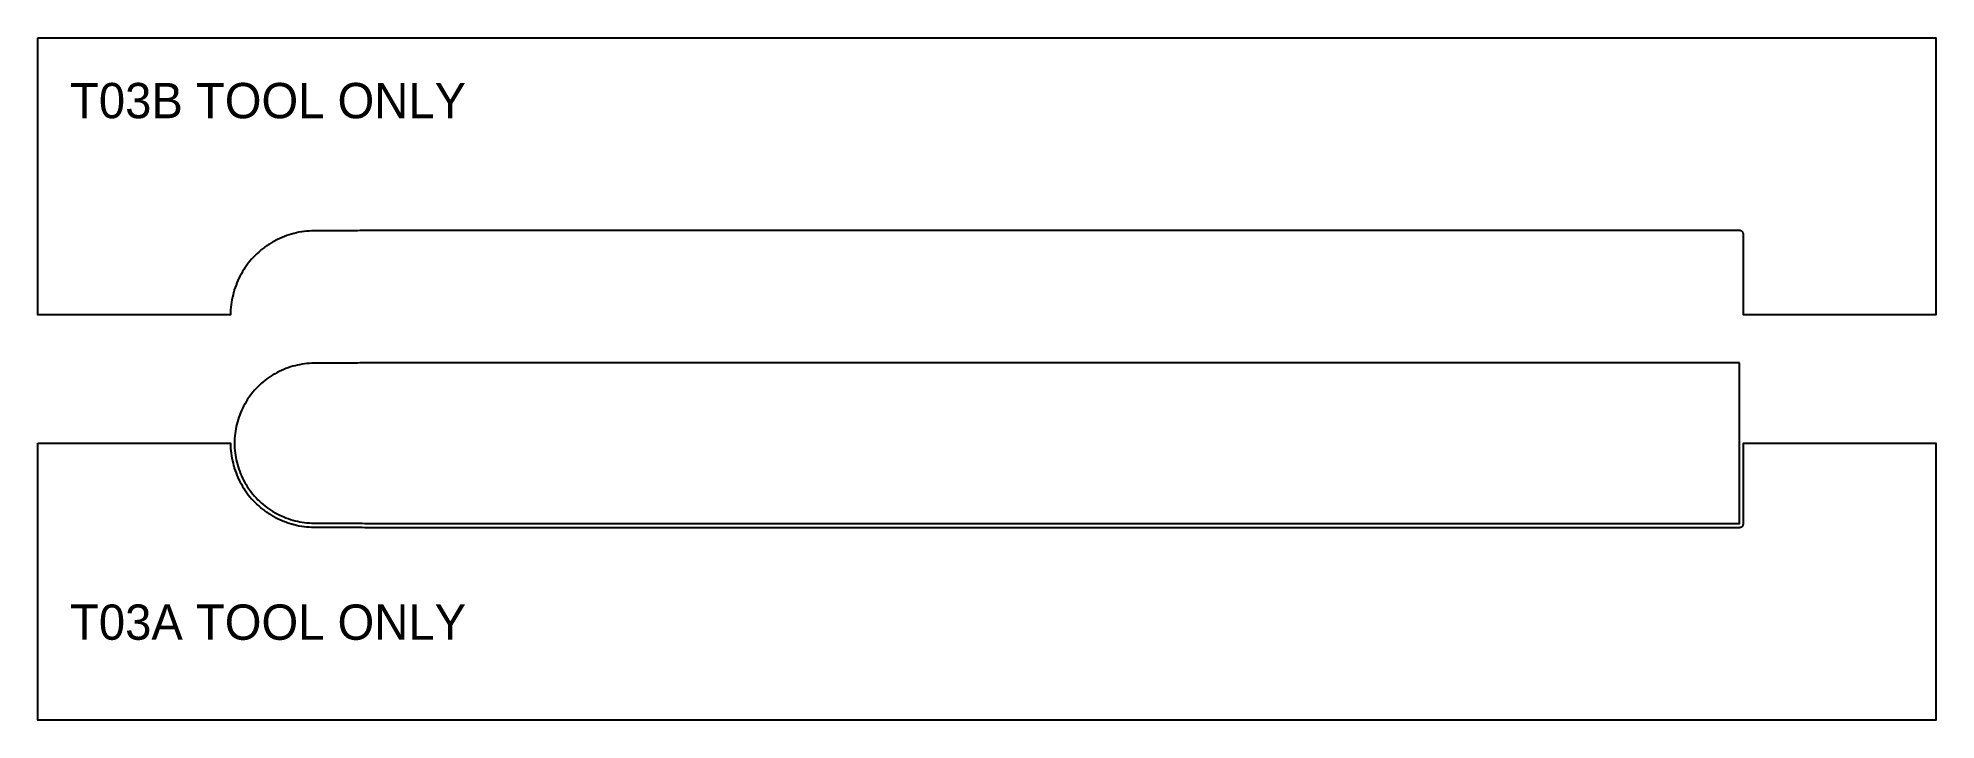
# Model space of a CAD drawing. Header units: millimetres. Extents: x 0 to 118, y 0 to 43.
import ezdxf

# ---------------------------------------------------------------- set-up
doc = ezdxf.new("R2010")
doc.units = ezdxf.units.MM
for name, color, linetype in [('CAD_OUTER', 5, 'Continuous'), ('CUT_TOOL', 7, 'Continuous'), ('LABEL', 2, 'Continuous')]:
    doc.layers.add(name, color=color, linetype=linetype)

msp = doc.modelspace()

# ---------------------------------------------------------------- linework, layer by layer
at = {"layer": 'CAD_OUTER'}
msp.add_lwpolyline([(106.07, 22.25), (105.92, 22.25), (105.77, 22.25), (105.62, 22.25), (105.47, 22.25), (105.32, 22.25), (105.17, 22.25), (105.02, 22.25), (104.87, 22.25), (104.72, 22.25), (104.57, 22.25), (104.42, 22.25), (104.27, 22.25), (104.12, 22.25), (103.97, 22.25), (103.82, 22.25), (103.67, 22.25), (103.52, 22.25), (103.37, 22.25), (103.22, 22.25), (103.07, 22.25), (102.92, 22.25), (102.77, 22.25), (102.62, 22.25), (102.47, 22.25), (102.32, 22.25), (102.17, 22.25), (102.02, 22.25), (101.87, 22.25), (101.72, 22.25), (101.57, 22.25), (101.42, 22.25), (101.27, 22.25), (101.12, 22.25), (100.97, 22.25), (100.82, 22.25), (100.67, 22.25), (100.52, 22.25), (100.37, 22.25), (100.22, 22.25), (100.07, 22.25), (99.92, 22.25), (99.77, 22.25), (99.62, 22.25), (99.47, 22.25), (99.32, 22.25), (99.17, 22.25), (99.02, 22.25), (98.87, 22.25), (98.72, 22.25), (98.57, 22.25), (98.42, 22.25), (98.27, 22.25), (98.12, 22.25), (97.97, 22.25), (97.82, 22.25), (97.67, 22.25), (97.52, 22.25), (97.37, 22.25), (97.22, 22.25), (97.07, 22.25), (96.92, 22.25), (96.77, 22.25), (96.62, 22.25), (96.47, 22.25), (96.32, 22.25), (96.17, 22.25), (96.02, 22.25), (95.87, 22.25), (95.72, 22.25), (95.57, 22.25), (95.42, 22.25), (95.27, 22.25), (95.12, 22.25), (94.97, 22.25), (94.82, 22.25), (94.67, 22.25), (94.52, 22.25), (94.37, 22.25), (94.22, 22.25), (94.07, 22.25), (93.92, 22.25), (93.77, 22.25), (93.62, 22.25), (93.47, 22.25), (93.31, 22.25), (93.16, 22.25), (93.01, 22.25), (92.86, 22.25), (92.71, 22.25), (92.56, 22.25), (92.41, 22.25), (92.26, 22.25), (92.11, 22.25), (91.96, 22.25), (91.81, 22.25), (91.66, 22.25), (91.51, 22.25), (91.36, 22.25), (91.21, 22.25), (91.06, 22.25), (90.91, 22.25), (90.76, 22.25), (90.61, 22.25), (90.46, 22.25), (90.31, 22.25), (90.16, 22.25), (90.01, 22.25), (89.86, 22.25), (89.71, 22.25), (89.56, 22.25), (89.41, 22.25), (89.26, 22.25), (89.11, 22.25), (88.96, 22.25), (88.81, 22.25), (88.66, 22.25), (88.51, 22.25), (88.36, 22.25), (88.21, 22.25), (88.06, 22.25), (87.91, 22.25), (87.76, 22.25), (87.61, 22.25), (87.46, 22.25), (87.31, 22.25), (87.16, 22.25), (87.01, 22.25), (86.86, 22.25), (86.71, 22.25), (86.56, 22.25), (86.41, 22.25), (86.26, 22.25), (86.11, 22.25), (85.96, 22.25), (85.81, 22.25), (85.66, 22.25), (85.51, 22.25), (85.36, 22.25), (85.21, 22.25), (85.06, 22.25), (84.91, 22.25), (84.76, 22.25), (84.61, 22.25), (84.46, 22.25), (84.31, 22.25), (84.16, 22.25), (84.01, 22.25), (83.86, 22.25), (83.71, 22.25), (83.56, 22.25), (83.41, 22.25), (83.26, 22.25), (83.11, 22.25), (82.96, 22.25), (82.81, 22.25), (82.66, 22.25), (82.51, 22.25), (82.36, 22.25), (82.21, 22.25), (82.06, 22.25), (81.91, 22.25), (81.76, 22.25), (81.61, 22.25), (81.46, 22.25), (81.31, 22.25), (81.16, 22.25), (81.01, 22.25), (80.86, 22.25), (80.71, 22.25), (80.56, 22.25), (80.41, 22.25), (80.26, 22.25), (80.11, 22.25), (79.96, 22.25), (79.81, 22.25), (79.66, 22.25), (79.51, 22.25), (79.36, 22.25), (79.21, 22.25), (79.06, 22.25), (78.91, 22.25), (78.76, 22.25), (78.61, 22.25), (78.46, 22.25), (78.31, 22.25), (78.16, 22.25), (78.01, 22.25), (77.86, 22.25), (77.71, 22.25), (77.55, 22.25), (77.4, 22.25), (77.25, 22.25), (77.1, 22.25), (76.95, 22.25), (76.8, 22.25), (76.65, 22.25), (76.5, 22.25), (76.35, 22.25), (76.2, 22.25), (76.05, 22.25), (75.9, 22.25), (75.75, 22.25), (75.6, 22.25), (75.45, 22.25), (75.3, 22.25), (75.15, 22.25), (75, 22.25), (74.85, 22.25), (74.7, 22.25), (74.55, 22.25), (74.4, 22.25), (74.25, 22.25), (74.1, 22.25), (73.95, 22.25), (73.8, 22.25), (73.65, 22.25), (73.5, 22.25), (73.35, 22.25), (73.2, 22.25), (73.05, 22.25), (72.9, 22.25), (72.75, 22.25), (72.6, 22.25), (72.45, 22.25), (72.3, 22.25), (72.15, 22.25), (72, 22.25), (71.85, 22.25), (71.7, 22.25), (71.55, 22.25), (71.4, 22.25), (71.25, 22.25), (71.1, 22.25), (70.95, 22.25), (70.8, 22.25), (70.65, 22.25), (70.5, 22.25), (70.35, 22.25), (70.2, 22.25), (70.05, 22.25), (69.9, 22.25), (69.75, 22.25), (69.6, 22.25), (69.45, 22.25), (69.3, 22.25), (69.15, 22.25), (69, 22.25), (68.85, 22.25), (68.7, 22.25), (68.55, 22.25), (68.4, 22.25), (68.25, 22.25), (68.1, 22.25), (67.95, 22.25), (67.8, 22.25), (67.65, 22.25), (67.5, 22.25), (67.35, 22.25), (67.2, 22.25), (67.05, 22.25), (66.9, 22.25), (66.75, 22.25), (66.6, 22.25), (66.45, 22.25), (66.3, 22.25), (66.15, 22.25), (66, 22.25), (65.85, 22.25), (65.7, 22.25), (65.55, 22.25), (65.4, 22.25), (65.25, 22.25), (65.1, 22.25), (64.95, 22.25), (64.8, 22.25), (64.65, 22.25), (64.5, 22.25), (64.35, 22.25), (64.2, 22.25), (64.05, 22.25), (63.9, 22.25), (63.75, 22.25), (63.6, 22.25), (63.45, 22.25), (63.3, 22.25), (63.15, 22.25), (63, 22.25), (62.85, 22.25), (62.7, 22.25), (62.55, 22.25), (62.4, 22.25), (62.25, 22.25), (62.1, 22.25), (61.95, 22.25), (61.79, 22.25), (61.64, 22.25), (61.49, 22.25), (61.34, 22.25), (61.19, 22.25), (61.04, 22.25), (60.89, 22.25), (60.74, 22.25), (60.59, 22.25), (60.44, 22.25), (60.29, 22.25), (60.14, 22.25), (59.99, 22.25), (59.84, 22.25), (59.69, 22.25), (59.54, 22.25), (59.39, 22.25), (59.24, 22.25), (59.09, 22.25), (58.94, 22.25), (58.79, 22.25), (58.64, 22.25), (58.49, 22.25), (58.34, 22.25), (58.19, 22.25), (58.04, 22.25), (57.89, 22.25), (57.74, 22.25), (57.59, 22.25), (57.44, 22.25), (57.29, 22.25), (57.14, 22.25), (56.99, 22.25), (56.84, 22.25), (56.69, 22.25), (56.54, 22.25), (56.39, 22.25), (56.24, 22.25), (56.09, 22.25), (55.94, 22.25), (55.79, 22.25), (55.64, 22.25), (55.49, 22.25), (55.34, 22.25), (55.19, 22.25), (55.04, 22.25), (54.89, 22.25), (54.74, 22.25), (54.59, 22.25), (54.44, 22.25), (54.29, 22.25), (54.14, 22.25), (53.99, 22.25), (53.84, 22.25), (53.69, 22.25), (53.54, 22.25), (53.39, 22.25), (53.24, 22.25), (53.09, 22.25), (52.94, 22.25), (52.79, 22.25), (52.64, 22.25), (52.49, 22.25), (52.34, 22.25), (52.19, 22.25), (52.04, 22.25), (51.89, 22.25), (51.74, 22.25), (51.59, 22.25), (51.44, 22.25), (51.29, 22.25), (51.14, 22.25), (50.99, 22.25), (50.84, 22.25), (50.69, 22.25), (50.54, 22.25), (50.39, 22.25), (50.24, 22.25), (50.09, 22.25), (49.94, 22.25), (49.79, 22.25), (49.64, 22.25), (49.49, 22.25), (49.34, 22.25), (49.19, 22.25), (49.04, 22.25), (48.89, 22.25), (48.74, 22.25), (48.59, 22.25), (48.44, 22.25), (48.29, 22.25), (48.14, 22.25), (47.99, 22.25), (47.84, 22.25), (47.69, 22.25), (47.54, 22.25), (47.39, 22.25), (47.24, 22.25), (47.09, 22.25), (46.94, 22.25), (46.79, 22.25), (46.64, 22.25), (46.49, 22.25), (46.34, 22.25), (46.19, 22.25), (46.03, 22.25), (45.88, 22.25), (45.73, 22.25), (45.58, 22.25), (45.43, 22.25), (45.28, 22.25), (45.13, 22.25), (44.98, 22.25), (44.83, 22.25), (44.68, 22.25), (44.53, 22.25), (44.38, 22.25), (44.23, 22.25), (44.08, 22.25), (43.93, 22.25), (43.78, 22.25), (43.63, 22.25), (43.48, 22.25), (43.33, 22.25), (43.18, 22.25), (43.03, 22.25), (42.88, 22.25), (42.73, 22.25), (42.58, 22.25), (42.43, 22.25), (42.28, 22.25), (42.13, 22.25), (41.98, 22.25), (41.83, 22.25), (41.68, 22.25), (41.53, 22.25), (41.38, 22.25), (41.23, 22.25), (41.08, 22.25), (40.93, 22.25), (40.78, 22.25), (40.63, 22.25), (40.48, 22.25), (40.33, 22.25), (40.18, 22.25), (40.03, 22.25), (39.88, 22.25), (39.73, 22.25), (39.58, 22.25), (39.43, 22.25), (39.28, 22.25), (39.13, 22.25), (38.98, 22.25), (38.83, 22.25), (38.68, 22.25), (38.53, 22.25), (38.38, 22.25), (38.23, 22.25), (38.08, 22.25), (37.93, 22.25), (37.78, 22.25), (37.63, 22.25), (37.48, 22.25), (37.33, 22.25), (37.18, 22.25), (37.03, 22.25), (36.88, 22.25), (36.73, 22.25), (36.58, 22.25), (36.43, 22.25), (36.28, 22.25), (36.13, 22.25), (35.98, 22.25), (35.83, 22.25), (35.68, 22.25), (35.53, 22.25), (35.38, 22.25), (35.23, 22.25), (35.08, 22.25), (34.93, 22.25), (34.78, 22.25), (34.63, 22.25), (34.48, 22.25), (34.33, 22.25), (34.18, 22.25), (34.03, 22.25), (33.88, 22.25), (33.73, 22.25), (33.58, 22.25), (33.43, 22.25), (33.28, 22.25), (33.13, 22.25), (32.98, 22.25), (32.83, 22.25), (32.68, 22.25), (32.53, 22.25), (32.38, 22.25), (32.23, 22.25), (32.08, 22.25), (31.93, 22.25), (31.78, 22.25), (31.63, 22.25), (31.48, 22.25), (31.33, 22.25), (31.18, 22.25), (31.03, 22.25), (30.88, 22.25), (30.73, 22.25), (30.58, 22.25), (30.42, 22.25), (30.27, 22.25), (30.12, 22.25), (29.97, 22.25), (29.82, 22.25), (29.67, 22.25), (29.52, 22.25), (29.37, 22.25), (29.22, 22.25), (29.07, 22.25), (28.92, 22.25), (28.77, 22.25), (28.62, 22.25), (28.47, 22.25), (28.32, 22.25), (28.17, 22.25), (28.02, 22.25), (27.87, 22.25), (27.72, 22.25), (27.57, 22.25), (27.42, 22.25), (27.27, 22.25), (27.12, 22.25), (26.97, 22.25), (26.82, 22.25), (26.67, 22.25), (26.52, 22.25), (26.37, 22.25), (26.22, 22.25), (26.07, 22.25), (25.92, 22.25), (25.77, 22.25), (25.62, 22.25), (25.47, 22.25), (25.32, 22.25), (25.17, 22.25), (25.02, 22.25), (24.87, 22.25), (24.72, 22.25), (24.57, 22.25), (24.42, 22.25), (24.27, 22.25), (24.12, 22.25), (23.97, 22.25), (23.82, 22.25), (23.67, 22.25), (23.52, 22.25), (23.37, 22.25), (23.22, 22.25), (23.07, 22.25), (22.92, 22.25), (22.77, 22.25), (22.62, 22.25), (22.47, 22.25), (22.32, 22.25), (22.17, 22.25), (22.02, 22.25), (21.87, 22.25), (21.72, 22.25), (21.57, 22.25), (21.42, 22.25), (21.27, 22.25), (21.12, 22.25), (20.97, 22.25), (20.82, 22.25), (20.67, 22.25), (20.52, 22.25), (20.37, 22.25), (20.22, 22.25), (20.07, 22.25), (19.92, 22.24), (19.77, 22.24), (19.62, 22.24), (19.47, 22.24), (19.32, 22.24), (19.17, 22.24), (19.02, 22.24), (18.87, 22.24), (18.72, 22.24), (18.57, 22.24), (18.42, 22.24), (18.27, 22.24), (18.12, 22.24), (17.97, 22.23), (17.82, 22.23), (17.67, 22.23), (17.52, 22.23), (17.37, 22.23), (17.22, 22.23), (17.07, 22.23), (16.92, 22.22), (16.77, 22.21), (16.62, 22.19), (16.47, 22.17), (16.32, 22.14), (16.17, 22.11), (16.03, 22.08), (15.88, 22.04), (15.74, 22), (15.6, 21.95), (15.46, 21.9), (15.32, 21.84), (15.18, 21.78), (15.04, 21.72), (14.91, 21.65), (14.78, 21.58), (14.65, 21.5), (14.52, 21.43), (14.4, 21.34), (14.27, 21.26), (14.15, 21.16), (14.04, 21.07), (13.92, 20.97), (13.81, 20.87), (13.7, 20.77), (13.6, 20.66), (13.5, 20.55), (13.4, 20.43), (13.31, 20.32), (13.22, 20.2), (13.13, 20.07), (13.05, 19.95), (12.97, 19.82), (12.9, 19.69), (12.82, 19.56), (12.76, 19.42), (12.69, 19.29), (12.63, 19.15), (12.58, 19.01), (12.53, 18.87), (12.48, 18.73), (12.44, 18.58), (12.4, 18.44), (12.36, 18.29), (12.34, 18.15), (12.31, 18), (12.29, 17.85), (12.27, 17.7), (12.26, 17.55), (12.25, 17.4), (12.25, 17.25), (12.25, 17.1), (12.26, 16.95), (12.27, 16.8), (12.29, 16.65), (12.31, 16.5), (12.34, 16.36), (12.36, 16.21), (12.4, 16.06), (12.44, 15.92), (12.48, 15.77), (12.53, 15.63), (12.58, 15.49), (12.63, 15.35), (12.69, 15.21), (12.76, 15.08), (12.82, 14.94), (12.9, 14.81), (12.97, 14.68), (13.05, 14.55), (13.13, 14.43), (13.22, 14.31), (13.31, 14.18), (13.4, 14.07), (13.5, 13.95), (13.6, 13.84), (13.7, 13.73), (13.81, 13.63), (13.92, 13.53), (14.04, 13.43), (14.15, 13.34), (14.27, 13.24), (14.4, 13.16), (14.52, 13.08), (14.65, 13), (14.78, 12.92), (14.91, 12.85), (15.04, 12.78), (15.18, 12.72), (15.32, 12.66), (15.46, 12.6), (15.6, 12.55), (15.74, 12.5), (15.88, 12.46), (16.03, 12.42), (16.17, 12.39), (16.32, 12.36), (16.47, 12.33), (16.62, 12.31), (16.77, 12.29), (16.92, 12.28), (17.07, 12.27), (17.22, 12.27), (17.37, 12.27), (17.52, 12.27), (17.67, 12.27), (17.82, 12.27), (17.97, 12.27), (18.12, 12.27), (18.27, 12.26), (18.42, 12.26), (18.57, 12.26), (18.72, 12.26), (18.87, 12.26), (19.02, 12.26), (19.17, 12.26), (19.32, 12.26), (19.47, 12.26), (19.62, 12.26), (19.77, 12.26), (19.92, 12.26), (20.07, 12.26), (20.22, 12.26), (20.37, 12.25), (20.52, 12.25), (20.67, 12.25), (20.82, 12.25), (20.97, 12.25), (21.12, 12.25), (21.27, 12.25), (21.42, 12.25), (21.57, 12.25), (21.72, 12.25), (21.87, 12.25), (22.02, 12.25), (22.17, 12.25), (22.32, 12.25), (22.47, 12.25), (22.62, 12.25), (22.77, 12.25), (22.92, 12.25), (23.07, 12.25), (23.22, 12.25), (23.37, 12.25), (23.52, 12.25), (23.67, 12.25), (23.82, 12.25), (23.97, 12.25), (24.12, 12.25), (24.27, 12.25), (24.42, 12.25), (24.57, 12.25), (24.72, 12.25), (24.87, 12.25), (25.02, 12.25), (25.17, 12.25), (25.32, 12.25), (25.47, 12.25), (25.62, 12.25), (25.77, 12.25), (25.92, 12.25), (26.07, 12.25), (26.22, 12.25), (26.37, 12.25), (26.52, 12.25), (26.67, 12.25), (26.82, 12.25), (26.97, 12.25), (27.12, 12.25), (27.27, 12.25), (27.42, 12.25), (27.57, 12.25), (27.72, 12.25), (27.87, 12.25), (28.02, 12.25), (28.17, 12.25), (28.32, 12.25), (28.47, 12.25), (28.62, 12.25), (28.77, 12.25), (28.92, 12.25), (29.07, 12.25), (29.22, 12.25), (29.37, 12.25), (29.52, 12.25), (29.67, 12.25), (29.82, 12.25), (29.97, 12.25), (30.12, 12.25), (30.27, 12.25), (30.42, 12.25), (30.58, 12.25), (30.73, 12.25), (30.88, 12.25), (31.03, 12.25), (31.18, 12.25), (31.33, 12.25), (31.48, 12.25), (31.63, 12.25), (31.78, 12.25), (31.93, 12.25), (32.08, 12.25), (32.23, 12.25), (32.38, 12.25), (32.53, 12.25), (32.68, 12.25), (32.83, 12.25), (32.98, 12.25), (33.13, 12.25), (33.28, 12.25), (33.43, 12.25), (33.58, 12.25), (33.73, 12.25), (33.88, 12.25), (34.03, 12.25), (34.18, 12.25), (34.33, 12.25), (34.48, 12.25), (34.63, 12.25), (34.78, 12.25), (34.93, 12.25), (35.08, 12.25), (35.23, 12.25), (35.38, 12.25), (35.53, 12.25), (35.68, 12.25), (35.83, 12.25), (35.98, 12.25), (36.13, 12.25), (36.28, 12.25), (36.43, 12.25), (36.58, 12.25), (36.73, 12.25), (36.88, 12.25), (37.03, 12.25), (37.18, 12.25), (37.33, 12.25), (37.48, 12.25), (37.63, 12.25), (37.78, 12.25), (37.93, 12.25), (38.08, 12.25), (38.23, 12.25), (38.38, 12.25), (38.53, 12.25), (38.68, 12.25), (38.83, 12.25), (38.98, 12.25), (39.13, 12.25), (39.28, 12.25), (39.43, 12.25), (39.58, 12.25), (39.73, 12.25), (39.88, 12.25), (40.03, 12.25), (40.18, 12.25), (40.33, 12.25), (40.48, 12.25), (40.63, 12.25), (40.78, 12.25), (40.93, 12.25), (41.08, 12.25), (41.23, 12.25), (41.38, 12.25), (41.53, 12.25), (41.68, 12.25), (41.83, 12.25), (41.98, 12.25), (42.13, 12.25), (42.28, 12.25), (42.43, 12.25), (42.58, 12.25), (42.73, 12.25), (42.88, 12.25), (43.03, 12.25), (43.18, 12.25), (43.33, 12.25), (43.48, 12.25), (43.63, 12.25), (43.78, 12.25), (43.93, 12.25), (44.08, 12.25), (44.23, 12.25), (44.38, 12.25), (44.53, 12.25), (44.68, 12.25), (44.83, 12.25), (44.98, 12.25), (45.13, 12.25), (45.28, 12.25), (45.43, 12.25), (45.58, 12.25), (45.73, 12.25), (45.88, 12.25), (46.03, 12.25), (46.19, 12.25), (46.34, 12.25), (46.49, 12.25), (46.64, 12.25), (46.79, 12.25), (46.94, 12.25), (47.09, 12.25), (47.24, 12.25), (47.39, 12.25), (47.54, 12.25), (47.69, 12.25), (47.84, 12.25), (47.99, 12.25), (48.14, 12.25), (48.29, 12.25), (48.44, 12.25), (48.59, 12.25), (48.74, 12.25), (48.89, 12.25), (49.04, 12.25), (49.19, 12.25), (49.34, 12.25), (49.49, 12.25), (49.64, 12.25), (49.79, 12.25), (49.94, 12.25), (50.09, 12.25), (50.24, 12.25), (50.39, 12.25), (50.54, 12.25), (50.69, 12.25), (50.84, 12.25), (50.99, 12.25), (51.14, 12.25), (51.29, 12.25), (51.44, 12.25), (51.59, 12.25), (51.74, 12.25), (51.89, 12.25), (52.04, 12.25), (52.19, 12.25), (52.34, 12.25), (52.49, 12.25), (52.64, 12.25), (52.79, 12.25), (52.94, 12.25), (53.09, 12.25), (53.24, 12.25), (53.39, 12.25), (53.54, 12.25), (53.69, 12.25), (53.84, 12.25), (53.99, 12.25), (54.14, 12.25), (54.29, 12.25), (54.44, 12.25), (54.59, 12.25), (54.74, 12.25), (54.89, 12.25), (55.04, 12.25), (55.19, 12.25), (55.34, 12.25), (55.49, 12.25), (55.64, 12.25), (55.79, 12.25), (55.94, 12.25), (56.09, 12.25), (56.24, 12.25), (56.39, 12.25), (56.54, 12.25), (56.69, 12.25), (56.84, 12.25), (56.99, 12.25), (57.14, 12.25), (57.29, 12.25), (57.44, 12.25), (57.59, 12.25), (57.74, 12.25), (57.89, 12.25), (58.04, 12.25), (58.19, 12.25), (58.34, 12.25), (58.49, 12.25), (58.64, 12.25), (58.79, 12.25), (58.94, 12.25), (59.09, 12.25), (59.24, 12.25), (59.39, 12.25), (59.54, 12.25), (59.69, 12.25), (59.84, 12.25), (59.99, 12.25), (60.14, 12.25), (60.29, 12.25), (60.44, 12.25), (60.59, 12.25), (60.74, 12.25), (60.89, 12.25), (61.04, 12.25), (61.19, 12.25), (61.34, 12.25), (61.49, 12.25), (61.64, 12.25), (61.79, 12.25), (61.95, 12.25), (62.1, 12.25), (62.25, 12.25), (62.4, 12.25), (62.55, 12.25), (62.7, 12.25), (62.85, 12.25), (63, 12.25), (63.15, 12.25), (63.3, 12.25), (63.45, 12.25), (63.6, 12.25), (63.75, 12.25), (63.9, 12.25), (64.05, 12.25), (64.2, 12.25), (64.35, 12.25), (64.5, 12.25), (64.65, 12.25), (64.8, 12.25), (64.95, 12.25), (65.1, 12.25), (65.25, 12.25), (65.4, 12.25), (65.55, 12.25), (65.7, 12.25), (65.85, 12.25), (66, 12.25), (66.15, 12.25), (66.3, 12.25), (66.45, 12.25), (66.6, 12.25), (66.75, 12.25), (66.9, 12.25), (67.05, 12.25), (67.2, 12.25), (67.35, 12.25), (67.5, 12.25), (67.65, 12.25), (67.8, 12.25), (67.95, 12.25), (68.1, 12.25), (68.25, 12.25), (68.4, 12.25), (68.55, 12.25), (68.7, 12.25), (68.85, 12.25), (69, 12.25), (69.15, 12.25), (69.3, 12.25), (69.45, 12.25), (69.6, 12.25), (69.75, 12.25), (69.9, 12.25), (70.05, 12.25), (70.2, 12.25), (70.35, 12.25), (70.5, 12.25), (70.65, 12.25), (70.8, 12.25), (70.95, 12.25), (71.1, 12.25), (71.25, 12.25), (71.4, 12.25), (71.55, 12.25), (71.7, 12.25), (71.85, 12.25), (72, 12.25), (72.15, 12.25), (72.3, 12.25), (72.45, 12.25), (72.6, 12.25), (72.75, 12.25), (72.9, 12.25), (73.05, 12.25), (73.2, 12.25), (73.35, 12.25), (73.5, 12.25), (73.65, 12.25), (73.8, 12.25), (73.95, 12.25), (74.1, 12.25), (74.25, 12.25), (74.4, 12.25), (74.55, 12.25), (74.7, 12.25), (74.85, 12.25), (75, 12.25), (75.15, 12.25), (75.3, 12.25), (75.45, 12.25), (75.6, 12.25), (75.75, 12.25), (75.9, 12.25), (76.05, 12.25), (76.2, 12.25), (76.35, 12.25), (76.5, 12.25), (76.65, 12.25), (76.8, 12.25), (76.95, 12.25), (77.1, 12.25), (77.25, 12.25), (77.4, 12.25), (77.55, 12.25), (77.71, 12.25), (77.86, 12.25), (78.01, 12.25), (78.16, 12.25), (78.31, 12.25), (78.46, 12.25), (78.61, 12.25), (78.76, 12.25), (78.91, 12.25), (79.06, 12.25), (79.21, 12.25), (79.36, 12.25), (79.51, 12.25), (79.66, 12.25), (79.81, 12.25), (79.96, 12.25), (80.11, 12.25), (80.26, 12.25), (80.41, 12.25), (80.56, 12.25), (80.71, 12.25), (80.86, 12.25), (81.01, 12.25), (81.16, 12.25), (81.31, 12.25), (81.46, 12.25), (81.61, 12.25), (81.76, 12.25), (81.91, 12.25), (82.06, 12.25), (82.21, 12.25), (82.36, 12.25), (82.51, 12.25), (82.66, 12.25), (82.81, 12.25), (82.96, 12.25), (83.11, 12.25), (83.26, 12.25), (83.41, 12.25), (83.56, 12.25), (83.71, 12.25), (83.86, 12.25), (84.01, 12.25), (84.16, 12.25), (84.31, 12.25), (84.46, 12.25), (84.61, 12.25), (84.76, 12.25), (84.91, 12.25), (85.06, 12.25), (85.21, 12.25), (85.36, 12.25), (85.51, 12.25), (85.66, 12.25), (85.81, 12.25), (85.96, 12.25), (86.11, 12.25), (86.26, 12.25), (86.41, 12.25), (86.56, 12.25), (86.71, 12.25), (86.86, 12.25), (87.01, 12.25), (87.16, 12.25), (87.31, 12.25), (87.46, 12.25), (87.61, 12.25), (87.76, 12.25), (87.91, 12.25), (88.06, 12.25), (88.21, 12.25), (88.36, 12.25), (88.51, 12.25), (88.66, 12.25), (88.81, 12.25), (88.96, 12.25), (89.11, 12.25), (89.26, 12.25), (89.41, 12.25), (89.56, 12.25), (89.71, 12.25), (89.86, 12.25), (90.01, 12.25), (90.16, 12.25), (90.31, 12.25), (90.46, 12.25), (90.61, 12.25), (90.76, 12.25), (90.91, 12.25), (91.06, 12.25), (91.21, 12.25), (91.36, 12.25), (91.51, 12.25), (91.66, 12.25), (91.81, 12.25), (91.96, 12.25), (92.11, 12.25), (92.26, 12.25), (92.41, 12.25), (92.56, 12.25), (92.71, 12.25), (92.86, 12.25), (93.01, 12.25), (93.16, 12.25), (93.31, 12.25), (93.47, 12.25), (93.62, 12.25), (93.77, 12.25), (93.92, 12.25), (94.07, 12.25), (94.22, 12.25), (94.37, 12.25), (94.52, 12.25), (94.67, 12.25), (94.82, 12.25), (94.97, 12.25), (95.12, 12.25), (95.27, 12.25), (95.42, 12.25), (95.57, 12.25), (95.72, 12.25), (95.87, 12.25), (96.02, 12.25), (96.17, 12.25), (96.32, 12.25), (96.47, 12.25), (96.62, 12.25), (96.77, 12.25), (96.92, 12.25), (97.07, 12.25), (97.22, 12.25), (97.37, 12.25), (97.52, 12.25), (97.67, 12.25), (97.82, 12.25), (97.97, 12.25), (98.12, 12.25), (98.27, 12.25), (98.42, 12.25), (98.57, 12.25), (98.72, 12.25), (98.87, 12.25), (99.02, 12.25), (99.17, 12.25), (99.32, 12.25), (99.47, 12.25), (99.62, 12.25), (99.77, 12.25), (99.92, 12.25), (100.07, 12.25), (100.22, 12.25), (100.37, 12.25), (100.52, 12.25), (100.67, 12.25), (100.82, 12.25), (100.97, 12.25), (101.12, 12.25), (101.27, 12.25), (101.42, 12.25), (101.57, 12.25), (101.72, 12.25), (101.87, 12.25), (102.02, 12.25), (102.17, 12.25), (102.32, 12.25), (102.47, 12.25), (102.62, 12.25), (102.77, 12.25), (102.92, 12.25), (103.07, 12.25), (103.22, 12.25), (103.37, 12.25), (103.52, 12.25), (103.67, 12.25), (103.82, 12.25), (103.97, 12.25), (104.12, 12.25), (104.27, 12.25), (104.42, 12.25), (104.57, 12.25), (104.72, 12.25), (104.87, 12.25), (105.02, 12.25), (105.17, 12.25), (105.32, 12.25), (105.47, 12.25), (105.62, 12.25), (105.77, 12.25), (105.92, 12.25), (106.07, 12.25), (106.07, 12.4), (106.07, 12.55), (106.07, 12.7), (106.07, 12.86), (106.07, 13.01), (106.07, 13.16), (106.07, 13.31), (106.07, 13.46), (106.07, 13.61), (106.07, 13.77), (106.07, 13.92), (106.07, 14.07), (106.07, 14.22), (106.07, 14.37), (106.07, 14.52), (106.07, 14.67), (106.07, 14.83), (106.07, 14.98), (106.07, 15.13), (106.07, 15.28), (106.07, 15.43), (106.07, 15.58), (106.07, 15.74), (106.07, 15.89), (106.07, 16.04), (106.07, 16.19), (106.07, 16.34), (106.07, 16.49), (106.07, 16.64), (106.07, 16.8), (106.07, 16.95), (106.07, 17.1), (106.07, 17.25), (106.07, 17.4), (106.07, 17.55), (106.07, 17.71), (106.07, 17.86), (106.07, 18.01), (106.07, 18.16), (106.07, 18.31), (106.07, 18.46), (106.07, 18.61), (106.07, 18.77), (106.07, 18.92), (106.07, 19.07), (106.07, 19.22), (106.07, 19.37), (106.07, 19.52), (106.07, 19.67), (106.07, 19.83), (106.07, 19.98), (106.07, 20.13), (106.07, 20.28), (106.07, 20.43), (106.07, 20.58), (106.07, 20.74), (106.07, 20.89), (106.07, 21.04), (106.07, 21.19), (106.07, 21.34), (106.07, 21.49), (106.07, 21.64), (106.07, 21.8), (106.07, 21.95), (106.07, 22.1)], close=True, dxfattribs=at)
at = {"layer": 'CUT_TOOL'}
for points in [[(0, 42.5), (118.32, 42.5), (118.32, 25.25), (106.32, 25.25), (106.32, 25.86), (106.32, 26.01), (106.32, 27.52), (106.32, 27.67), (106.32, 29.04), (106.32, 29.19), (106.32, 30.1), (106.32, 30.25), (106.32, 30.28), (106.32, 30.3), (106.31, 30.32), (106.3, 30.35), (106.29, 30.37), (106.28, 30.39), (106.27, 30.41), (106.25, 30.43), (106.23, 30.44), (106.21, 30.46), (106.19, 30.47), (106.17, 30.48), (106.15, 30.49), (106.12, 30.5), (106.1, 30.5), (106.07, 30.5), (105.77, 30.5), (105.62, 30.5), (105.47, 30.5), (105.32, 30.5), (105.17, 30.5), (105.02, 30.5), (104.87, 30.5), (104.72, 30.5), (104.57, 30.5), (104.27, 30.5), (104.12, 30.5), (103.97, 30.5), (103.82, 30.5), (103.52, 30.5), (103.37, 30.5), (103.22, 30.5), (103.07, 30.5), (102.92, 30.5), (102.77, 30.5), (102.62, 30.5), (102.47, 30.5), (102.32, 30.5), (102.17, 30.5), (102.02, 30.5), (101.87, 30.5), (101.72, 30.5), (101.57, 30.5), (101.42, 30.5), (101.27, 30.5), (101.12, 30.5), (100.97, 30.5), (100.82, 30.5), (100.67, 30.5), (100.52, 30.5), (100.37, 30.5), (100.22, 30.5), (100.07, 30.5), (99.92, 30.5), (99.77, 30.5), (99.62, 30.5), (99.32, 30.5), (99.17, 30.5), (99.02, 30.5), (98.87, 30.5), (98.72, 30.5), (98.57, 30.5), (98.42, 30.5), (98.27, 30.5), (98.12, 30.5), (97.97, 30.5), (97.82, 30.5), (97.67, 30.5), (97.52, 30.5), (97.37, 30.5), (97.07, 30.5), (96.92, 30.5), (96.77, 30.5), (96.62, 30.5), (96.47, 30.5), (95.87, 30.5), (95.72, 30.5), (95.57, 30.5), (95.42, 30.5), (95.27, 30.5), (95.12, 30.5), (94.97, 30.5), (94.82, 30.5), (94.67, 30.5), (94.22, 30.5), (94.07, 30.5), (93.92, 30.5), (93.77, 30.5), (93.62, 30.5), (93.47, 30.5), (93.31, 30.5), (93.01, 30.5), (92.86, 30.5), (92.71, 30.5), (92.56, 30.5), (92.41, 30.5), (92.11, 30.5), (91.96, 30.5), (91.81, 30.5), (91.66, 30.5), (91.51, 30.5), (91.36, 30.5), (91.21, 30.5), (91.06, 30.5), (90.91, 30.5), (90.61, 30.5), (90.46, 30.5), (90.31, 30.5), (90.16, 30.5), (90.01, 30.5), (89.71, 30.5), (89.56, 30.5), (89.41, 30.5), (89.26, 30.5), (89.11, 30.5), (88.96, 30.5), (88.81, 30.5), (88.66, 30.5), (88.51, 30.5), (88.36, 30.5), (88.21, 30.5), (88.06, 30.5), (87.91, 30.5), (87.76, 30.5), (87.61, 30.5), (87.46, 30.5), (87.31, 30.5), (87.16, 30.5), (87.01, 30.5), (86.86, 30.5), (86.71, 30.5), (86.56, 30.5), (86.41, 30.5), (86.26, 30.5), (86.11, 30.5), (85.96, 30.5), (85.81, 30.5), (85.66, 30.5), (85.51, 30.5), (85.36, 30.5), (85.21, 30.5), (85.06, 30.5), (84.91, 30.5), (84.76, 30.5), (84.61, 30.5), (84.46, 30.5), (84.31, 30.5), (84.16, 30.5), (84.01, 30.5), (83.86, 30.5), (83.71, 30.5), (83.56, 30.5), (83.41, 30.5), (83.26, 30.5), (83.11, 30.5), (82.96, 30.5), (82.81, 30.5), (82.66, 30.5), (82.51, 30.5), (82.36, 30.5), (82.21, 30.5), (82.06, 30.5), (81.91, 30.5), (81.76, 30.5), (81.61, 30.5), (81.46, 30.5), (81.31, 30.5), (81.16, 30.5), (81.01, 30.5), (80.86, 30.5), (80.71, 30.5), (80.56, 30.5), (80.41, 30.5), (80.26, 30.5), (80.11, 30.5), (79.96, 30.5), (79.81, 30.5), (79.66, 30.5), (79.51, 30.5), (79.36, 30.5), (79.21, 30.5), (79.06, 30.5), (78.91, 30.5), (78.61, 30.5), (78.46, 30.5), (78.31, 30.5), (78.16, 30.5), (78.01, 30.5), (77.86, 30.5), (77.71, 30.5), (77.55, 30.5), (77.4, 30.5), (77.25, 30.5), (77.1, 30.5), (76.95, 30.5), (76.8, 30.5), (76.65, 30.5), (76.5, 30.5), (76.35, 30.5), (76.2, 30.5), (76.05, 30.5), (75.9, 30.5), (75.75, 30.5), (75.6, 30.5), (75.45, 30.5), (75.3, 30.5), (75.15, 30.5), (75, 30.5), (74.85, 30.5), (74.7, 30.5), (74.55, 30.5), (74.4, 30.5), (74.25, 30.5), (74.1, 30.5), (73.95, 30.5), (73.8, 30.5), (73.65, 30.5), (73.5, 30.5), (73.35, 30.5), (73.2, 30.5), (73.05, 30.5), (72.6, 30.5), (72.45, 30.5), (72.15, 30.5), (72, 30.5), (71.7, 30.5), (71.55, 30.5), (71.4, 30.5), (71.25, 30.5), (70.35, 30.5), (70.2, 30.5), (70.05, 30.5), (69.9, 30.5), (69.75, 30.5), (69.6, 30.5), (69.3, 30.5), (69.15, 30.5), (69, 30.5), (68.85, 30.5), (68.7, 30.5), (68.55, 30.5), (68.4, 30.5), (68.25, 30.5), (68.1, 30.5), (67.95, 30.5), (67.8, 30.5), (67.65, 30.5), (67.35, 30.5), (67.2, 30.5), (67.05, 30.5), (66.9, 30.5), (66.75, 30.5), (66.6, 30.5), (66.45, 30.5), (66.3, 30.5), (66.15, 30.5), (66, 30.5), (65.85, 30.5), (65.55, 30.5), (65.4, 30.5), (65.25, 30.5), (65.1, 30.5), (64.95, 30.5), (64.8, 30.5), (64.65, 30.5), (64.5, 30.5), (64.35, 30.5), (64.2, 30.5), (64.05, 30.5), (63.9, 30.5), (63.75, 30.5), (63.6, 30.5), (63.45, 30.5), (63.3, 30.5), (63.15, 30.5), (62.85, 30.5), (62.7, 30.5), (62.55, 30.5), (62.4, 30.5), (62.25, 30.5), (62.1, 30.5), (61.95, 30.5), (61.79, 30.5), (61.49, 30.5), (61.34, 30.5), (61.19, 30.5), (61.04, 30.5), (60.74, 30.5), (60.59, 30.5), (60.44, 30.5), (60.29, 30.5), (60.14, 30.5), (59.99, 30.5), (59.84, 30.5), (59.39, 30.5), (59.24, 30.5), (58.79, 30.5), (58.64, 30.5), (58.19, 30.5), (58.04, 30.5), (57.74, 30.5), (57.59, 30.5), (57.44, 30.5), (57.29, 30.5), (57.14, 30.5), (56.99, 30.5), (56.84, 30.5), (56.69, 30.5), (56.54, 30.5), (56.39, 30.5), (56.24, 30.5), (56.09, 30.5), (55.94, 30.5), (55.79, 30.5), (55.64, 30.5), (55.34, 30.5), (55.19, 30.5), (55.04, 30.5), (54.89, 30.5), (54.74, 30.5), (54.59, 30.5), (54.44, 30.5), (54.29, 30.5), (53.99, 30.5), (53.84, 30.5), (53.69, 30.5), (53.54, 30.5), (53.39, 30.5), (53.24, 30.5), (53.09, 30.5), (52.94, 30.5), (52.79, 30.5), (52.64, 30.5), (52.49, 30.5), (52.34, 30.5), (52.19, 30.5), (52.04, 30.5), (51.89, 30.5), (51.74, 30.5), (51.59, 30.5), (51.44, 30.5), (51.29, 30.5), (51.14, 30.5), (50.99, 30.5), (50.84, 30.5), (50.69, 30.5), (50.54, 30.5), (50.39, 30.5), (50.24, 30.5), (50.09, 30.5), (49.94, 30.5), (49.79, 30.5), (49.64, 30.5), (49.49, 30.5), (49.34, 30.5), (49.19, 30.5), (49.04, 30.5), (48.89, 30.5), (48.74, 30.5), (48.59, 30.5), (48.44, 30.5), (48.29, 30.5), (48.14, 30.5), (47.99, 30.5), (47.84, 30.5), (47.69, 30.5), (47.54, 30.5), (47.39, 30.5), (47.24, 30.5), (47.09, 30.5), (46.94, 30.5), (46.79, 30.5), (46.64, 30.5), (46.49, 30.5), (46.34, 30.5), (46.19, 30.5), (46.03, 30.5), (45.88, 30.5), (45.73, 30.5), (45.58, 30.5), (45.43, 30.5), (45.13, 30.5), (44.98, 30.5), (44.83, 30.5), (44.68, 30.5), (44.53, 30.5), (44.38, 30.5), (44.23, 30.5), (44.08, 30.5), (43.93, 30.5), (43.78, 30.5), (43.63, 30.5), (43.48, 30.5), (43.33, 30.5), (43.18, 30.5), (43.03, 30.5), (42.88, 30.5), (42.73, 30.5), (42.58, 30.5), (42.43, 30.5), (42.28, 30.5), (41.98, 30.5), (41.83, 30.5), (41.68, 30.5), (41.53, 30.5), (41.38, 30.5), (41.23, 30.5), (41.08, 30.5), (40.93, 30.5), (40.78, 30.5), (40.63, 30.5), (40.48, 30.5), (40.33, 30.5), (40.18, 30.5), (40.03, 30.5), (39.88, 30.5), (39.73, 30.5), (39.58, 30.5), (39.43, 30.5), (39.28, 30.5), (39.13, 30.5), (38.98, 30.5), (38.83, 30.5), (38.68, 30.5), (38.53, 30.5), (38.38, 30.5), (38.23, 30.5), (38.08, 30.5), (37.93, 30.5), (37.78, 30.5), (37.63, 30.5), (37.48, 30.5), (37.33, 30.5), (37.03, 30.5), (36.88, 30.5), (36.73, 30.5), (36.58, 30.5), (36.43, 30.5), (36.28, 30.5), (36.13, 30.5), (35.98, 30.5), (35.83, 30.5), (35.68, 30.5), (35.53, 30.5), (35.38, 30.5), (35.23, 30.5), (35.08, 30.5), (34.93, 30.5), (34.78, 30.5), (34.18, 30.5), (34.03, 30.5), (33.88, 30.5), (33.73, 30.5), (33.58, 30.5), (33.43, 30.5), (33.28, 30.5), (33.13, 30.5), (32.98, 30.5), (32.83, 30.5), (32.68, 30.5), (32.53, 30.5), (32.38, 30.5), (32.23, 30.5), (32.08, 30.5), (31.93, 30.5), (31.78, 30.5), (31.63, 30.5), (31.48, 30.5), (31.33, 30.5), (31.18, 30.5), (31.03, 30.5), (30.88, 30.5), (30.73, 30.5), (30.58, 30.5), (30.42, 30.5), (30.27, 30.5), (30.12, 30.5), (29.97, 30.5), (29.82, 30.5), (29.67, 30.5), (29.52, 30.5), (29.37, 30.5), (29.22, 30.5), (29.07, 30.5), (28.92, 30.5), (28.77, 30.5), (28.62, 30.5), (28.47, 30.5), (28.32, 30.5), (28.17, 30.5), (28.02, 30.5), (27.87, 30.5), (27.72, 30.5), (27.57, 30.5), (27.42, 30.5), (27.27, 30.5), (27.12, 30.5), (26.97, 30.5), (26.82, 30.5), (26.67, 30.5), (26.52, 30.5), (26.37, 30.5), (26.22, 30.5), (26.07, 30.5), (25.92, 30.5), (25.62, 30.5), (25.47, 30.5), (25.32, 30.5), (25.17, 30.5), (25.02, 30.5), (24.87, 30.5), (24.72, 30.5), (24.57, 30.5), (24.42, 30.5), (24.27, 30.5), (24.12, 30.5), (23.97, 30.5), (23.82, 30.5), (23.67, 30.5), (23.52, 30.5), (23.37, 30.5), (23.22, 30.5), (23.07, 30.5), (22.92, 30.5), (22.77, 30.5), (22.62, 30.5), (22.47, 30.5), (22.32, 30.5), (22.17, 30.5), (22.02, 30.5), (21.87, 30.5), (21.72, 30.5), (21.57, 30.5), (21.42, 30.5), (21.27, 30.5), (21.12, 30.5), (20.97, 30.5), (20.82, 30.5), (20.67, 30.5), (20.52, 30.5), (20.37, 30.5), (20.22, 30.5), (20.07, 30.5), (19.92, 30.49), (19.77, 30.49), (19.62, 30.49), (19.47, 30.49), (19.32, 30.49), (19.17, 30.49), (19.02, 30.49), (18.87, 30.49), (18.72, 30.49), (18.57, 30.49), (18.42, 30.49), (18.27, 30.49), (18.12, 30.49), (17.97, 30.48), (17.82, 30.48), (17.67, 30.48), (17.52, 30.48), (17.37, 30.48), (17.36, 30.48), (17.21, 30.48), (17.21, 30.48), (17.06, 30.48), (17.05, 30.48), (16.9, 30.47), (16.9, 30.47), (16.75, 30.46), (16.74, 30.46), (16.59, 30.44), (16.58, 30.44), (16.44, 30.42), (16.43, 30.42), (16.28, 30.39), (16.27, 30.39), (16.12, 30.36), (16.12, 30.36), (15.97, 30.32), (15.96, 30.32), (15.82, 30.28), (15.81, 30.28), (15.67, 30.24), (15.66, 30.24), (15.52, 30.19), (15.51, 30.19), (15.37, 30.14), (15.36, 30.13), (15.22, 30.07), (15.22, 30.07), (15.08, 30.01), (15.07, 30.01), (14.94, 29.95), (14.93, 29.94), (14.8, 29.88), (14.79, 29.87), (14.66, 29.8), (14.65, 29.8), (14.52, 29.72), (14.52, 29.72), (14.39, 29.64), (14.38, 29.63), (14.26, 29.55), (14.25, 29.55), (14.13, 29.46), (14.12, 29.45), (14, 29.36), (14, 29.36), (13.88, 29.27), (13.87, 29.26), (13.76, 29.16), (13.76, 29.16), (13.64, 29.06), (13.64, 29.05), (13.53, 28.95), (13.53, 28.94), (13.42, 28.83), (13.42, 28.83), (13.31, 28.72), (13.31, 28.71), (13.21, 28.59), (13.21, 28.59), (13.11, 28.47), (13.11, 28.47), (13.02, 28.34), (13.02, 28.34), (12.93, 28.22), (12.92, 28.21), (12.84, 28.08), (12.84, 28.08), (12.76, 27.95), (12.75, 27.95), (12.68, 27.81), (12.68, 27.81), (12.6, 27.68), (12.6, 27.67), (12.53, 27.54), (12.53, 27.53), (12.47, 27.39), (12.46, 27.39), (12.4, 27.25), (12.4, 27.24), (12.35, 27.1), (12.35, 27.1), (12.29, 26.96), (12.29, 26.95), (12.24, 26.8), (12.24, 26.8), (12.2, 26.66), (12.19, 26.65), (12.16, 26.5), (12.16, 26.5), (12.12, 26.35), (12.12, 26.34), (12.09, 26.19), (12.09, 26.19), (12.06, 26.04), (12.06, 26.03), (12.04, 25.88), (12.04, 25.88), (12.02, 25.73), (12.02, 25.72), (12.01, 25.57), (12.01, 25.56), (12, 25.41), (12, 25.41), (12, 25.26), (12, 25.25), (0, 25.25)], [(0, 17.25), (12, 17.25), (12, 17.24), (12, 17.09), (12, 17.09), (12.01, 16.94), (12.01, 16.93), (12.02, 16.78), (12.02, 16.77), (12.04, 16.63), (12.04, 16.62), (12.06, 16.47), (12.06, 16.46), (12.09, 16.31), (12.09, 16.31), (12.12, 16.16), (12.12, 16.15), (12.16, 16), (12.16, 16), (12.19, 15.85), (12.2, 15.84), (12.24, 15.7), (12.24, 15.7), (12.29, 15.55), (12.29, 15.54), (12.35, 15.4), (12.35, 15.4), (12.4, 15.26), (12.4, 15.25), (12.46, 15.11), (12.47, 15.11), (12.53, 14.97), (12.53, 14.96), (12.6, 14.83), (12.6, 14.82), (12.68, 14.69), (12.68, 14.69), (12.75, 14.56), (12.76, 14.55), (12.84, 14.42), (12.84, 14.42), (12.92, 14.29), (12.93, 14.28), (13.02, 14.16), (13.02, 14.16), (13.11, 14.04), (13.11, 14.03), (13.21, 13.91), (13.21, 13.91), (13.31, 13.79), (13.31, 13.78), (13.42, 13.67), (13.42, 13.67), (13.53, 13.56), (13.53, 13.56), (13.64, 13.45), (13.64, 13.44), (13.76, 13.34), (13.76, 13.34), (13.87, 13.24), (13.88, 13.23), (14, 13.14), (14, 13.14), (14.12, 13.05), (14.13, 13.04), (14.25, 12.95), (14.26, 12.95), (14.38, 12.87), (14.39, 12.86), (14.52, 12.78), (14.52, 12.78), (14.65, 12.7), (14.66, 12.7), (14.79, 12.63), (14.8, 12.63), (14.93, 12.56), (14.94, 12.56), (15.07, 12.49), (15.08, 12.49), (15.22, 12.43), (15.22, 12.43), (15.36, 12.37), (15.37, 12.37), (15.51, 12.32), (15.52, 12.31), (15.66, 12.27), (15.67, 12.26), (15.81, 12.22), (15.82, 12.22), (15.96, 12.18), (15.97, 12.18), (16.12, 12.14), (16.12, 12.14), (16.27, 12.11), (16.28, 12.11), (16.43, 12.08), (16.44, 12.08), (16.58, 12.06), (16.59, 12.06), (16.74, 12.04), (16.75, 12.04), (16.9, 12.03), (16.9, 12.03), (17.05, 12.02), (17.06, 12.02), (17.21, 12.02), (17.21, 12.02), (17.36, 12.02), (17.37, 12.02), (17.52, 12.02), (17.67, 12.02), (17.82, 12.02), (17.97, 12.02), (18.12, 12.02), (18.27, 12.01), (18.42, 12.01), (18.57, 12.01), (18.72, 12.01), (18.87, 12.01), (19.02, 12.01), (19.17, 12.01), (19.32, 12.01), (19.47, 12.01), (19.62, 12.01), (19.77, 12.01), (19.92, 12.01), (20.07, 12.01), (20.22, 12.01), (20.37, 12), (20.52, 12), (20.67, 12), (20.82, 12), (20.97, 12), (21.12, 12), (21.27, 12), (21.42, 12), (21.57, 12), (21.72, 12), (21.87, 12), (22.02, 12), (22.17, 12), (22.32, 12), (22.47, 12), (22.62, 12), (22.77, 12), (22.92, 12), (23.07, 12), (23.22, 12), (23.37, 12), (23.52, 12), (23.67, 12), (23.82, 12), (23.97, 12), (24.12, 12), (24.27, 12), (24.42, 12), (24.57, 12), (24.72, 12), (24.87, 12), (25.02, 12), (25.17, 12), (25.32, 12), (25.47, 12), (25.62, 12), (25.77, 12), (25.92, 12), (26.07, 12), (26.22, 12), (26.37, 12), (26.52, 12), (26.67, 12), (26.82, 12), (26.97, 12), (27.12, 12), (27.27, 12), (27.42, 12), (27.57, 12), (27.72, 12), (27.87, 12), (28.02, 12), (28.17, 12), (28.32, 12), (28.47, 12), (28.62, 12), (28.77, 12), (28.92, 12), (29.07, 12), (29.22, 12), (29.37, 12), (29.52, 12), (29.67, 12), (29.82, 12), (29.97, 12), (30.12, 12), (30.27, 12), (30.42, 12), (30.58, 12), (30.73, 12), (30.88, 12), (31.03, 12), (31.18, 12), (31.33, 12), (31.48, 12), (31.78, 12), (31.93, 12), (32.08, 12), (32.23, 12), (32.38, 12), (32.53, 12), (32.68, 12), (32.83, 12), (32.98, 12), (33.13, 12), (33.28, 12), (33.43, 12), (33.58, 12), (33.73, 12), (33.88, 12), (34.03, 12), (34.18, 12), (34.33, 12), (34.48, 12), (34.63, 12), (34.78, 12), (34.93, 12), (35.08, 12), (35.23, 12), (35.38, 12), (35.53, 12), (35.68, 12), (35.83, 12), (35.98, 12), (36.13, 12), (36.28, 12), (36.43, 12), (36.58, 12), (36.73, 12), (36.88, 12), (37.03, 12), (37.33, 12), (37.48, 12), (37.63, 12), (37.78, 12), (37.93, 12), (38.08, 12), (38.23, 12), (38.38, 12), (38.53, 12), (38.68, 12), (38.83, 12), (38.98, 12), (39.13, 12), (39.28, 12), (39.43, 12), (39.58, 12), (39.73, 12), (39.88, 12), (40.03, 12), (40.18, 12), (40.33, 12), (40.48, 12), (40.63, 12), (40.78, 12), (40.93, 12), (41.08, 12), (41.23, 12), (41.38, 12), (41.53, 12), (41.68, 12), (41.83, 12), (41.98, 12), (42.13, 12), (42.28, 12), (42.73, 12), (42.88, 12), (43.03, 12), (43.18, 12), (43.33, 12), (43.48, 12), (43.63, 12), (43.78, 12), (43.93, 12), (44.08, 12), (44.23, 12), (44.38, 12), (44.53, 12), (44.68, 12), (44.83, 12), (44.98, 12), (45.13, 12), (45.28, 12), (45.43, 12), (45.58, 12), (45.73, 12), (45.88, 12), (46.03, 12), (46.19, 12), (46.34, 12), (46.49, 12), (46.64, 12), (46.94, 12), (47.09, 12), (47.24, 12), (47.39, 12), (47.54, 12), (47.84, 12), (47.99, 12), (48.14, 12), (48.29, 12), (48.44, 12), (48.59, 12), (48.74, 12), (48.89, 12), (49.04, 12), (49.19, 12), (49.34, 12), (49.49, 12), (49.64, 12), (49.79, 12), (49.94, 12), (50.09, 12), (50.24, 12), (50.39, 12), (50.54, 12), (50.69, 12), (50.84, 12), (50.99, 12), (51.14, 12), (51.29, 12), (51.44, 12), (51.59, 12), (51.74, 12), (51.89, 12), (52.04, 12), (52.19, 12), (52.34, 12), (52.49, 12), (52.64, 12), (52.79, 12), (52.94, 12), (53.09, 12), (53.24, 12), (53.39, 12), (53.54, 12), (53.69, 12), (53.84, 12), (53.99, 12), (54.14, 12), (54.29, 12), (54.44, 12), (54.59, 12), (54.74, 12), (54.89, 12), (55.04, 12), (55.19, 12), (55.34, 12), (55.49, 12), (55.64, 12), (55.79, 12), (55.94, 12), (56.09, 12), (56.24, 12), (56.39, 12), (56.54, 12), (56.69, 12), (56.84, 12), (56.99, 12), (57.14, 12), (57.29, 12), (57.44, 12), (57.59, 12), (57.74, 12), (57.89, 12), (58.04, 12), (58.19, 12), (58.34, 12), (58.49, 12), (58.64, 12), (58.79, 12), (58.94, 12), (59.09, 12), (59.39, 12), (59.54, 12), (59.69, 12), (59.84, 12), (59.99, 12), (60.14, 12), (60.29, 12), (60.44, 12), (60.59, 12), (60.74, 12), (60.89, 12), (61.04, 12), (61.19, 12), (61.34, 12), (61.49, 12), (61.64, 12), (61.79, 12), (61.95, 12), (62.1, 12), (62.25, 12), (62.55, 12), (62.7, 12), (62.85, 12), (63, 12), (63.15, 12), (63.3, 12), (63.45, 12), (64.05, 12), (64.2, 12), (64.65, 12), (64.8, 12), (64.95, 12), (65.1, 12), (65.25, 12), (65.4, 12), (65.55, 12), (65.7, 12), (65.85, 12), (66, 12), (66.15, 12), (66.3, 12), (66.45, 12), (66.6, 12), (66.75, 12), (66.9, 12), (67.05, 12), (67.2, 12), (67.35, 12), (67.5, 12), (67.65, 12), (67.8, 12), (67.95, 12), (68.1, 12), (68.25, 12), (68.4, 12), (68.55, 12), (68.7, 12), (68.85, 12), (69, 12), (69.15, 12), (69.3, 12), (69.6, 12), (69.75, 12), (69.9, 12), (70.05, 12), (70.2, 12), (70.35, 12), (70.5, 12), (70.65, 12), (70.8, 12), (70.95, 12), (71.1, 12), (71.25, 12), (71.4, 12), (71.55, 12), (71.85, 12), (72, 12), (72.15, 12), (72.3, 12), (72.45, 12), (72.6, 12), (72.75, 12), (72.9, 12), (73.05, 12), (73.2, 12), (73.35, 12), (73.5, 12), (73.65, 12), (73.8, 12), (73.95, 12), (74.1, 12), (74.25, 12), (74.4, 12), (74.55, 12), (74.7, 12), (74.85, 12), (75, 12), (75.15, 12), (75.3, 12), (75.45, 12), (75.6, 12), (75.75, 12), (75.9, 12), (76.05, 12), (76.2, 12), (76.35, 12), (76.5, 12), (76.65, 12), (76.8, 12), (76.95, 12), (77.1, 12), (77.25, 12), (77.4, 12), (77.55, 12), (77.71, 12), (77.86, 12), (78.01, 12), (78.16, 12), (78.31, 12), (78.46, 12), (78.61, 12), (78.76, 12), (78.91, 12), (79.06, 12), (79.21, 12), (79.36, 12), (79.51, 12), (79.66, 12), (79.81, 12), (79.96, 12), (80.11, 12), (80.26, 12), (80.41, 12), (80.56, 12), (80.71, 12), (80.86, 12), (81.01, 12), (81.16, 12), (81.31, 12), (81.46, 12), (81.61, 12), (81.76, 12), (81.91, 12), (82.06, 12), (82.21, 12), (82.36, 12), (82.51, 12), (82.66, 12), (82.81, 12), (82.96, 12), (83.11, 12), (83.26, 12), (83.41, 12), (83.56, 12), (83.71, 12), (83.86, 12), (84.01, 12), (84.16, 12), (84.31, 12), (84.46, 12), (84.61, 12), (84.76, 12), (84.91, 12), (85.06, 12), (85.21, 12), (85.36, 12), (85.51, 12), (85.66, 12), (85.81, 12), (85.96, 12), (86.11, 12), (86.26, 12), (86.41, 12), (86.56, 12), (86.71, 12), (86.86, 12), (87.01, 12), (87.16, 12), (87.31, 12), (87.46, 12), (87.61, 12), (87.76, 12), (87.91, 12), (88.06, 12), (88.21, 12), (88.36, 12), (88.51, 12), (88.66, 12), (88.81, 12), (88.96, 12), (89.11, 12), (89.26, 12), (89.41, 12), (89.56, 12), (89.71, 12), (89.86, 12), (90.01, 12), (90.16, 12), (90.31, 12), (90.46, 12), (90.61, 12), (90.76, 12), (90.91, 12), (91.06, 12), (91.21, 12), (91.36, 12), (91.51, 12), (91.66, 12), (91.81, 12), (91.96, 12), (92.11, 12), (92.26, 12), (92.41, 12), (92.56, 12), (92.71, 12), (92.86, 12), (93.01, 12), (93.16, 12), (93.31, 12), (93.47, 12), (93.62, 12), (93.77, 12), (93.92, 12), (94.07, 12), (94.22, 12), (94.37, 12), (94.52, 12), (94.67, 12), (94.82, 12), (94.97, 12), (95.12, 12), (95.27, 12), (95.42, 12), (95.57, 12), (95.72, 12), (95.87, 12), (96.02, 12), (96.17, 12), (96.32, 12), (96.47, 12), (96.62, 12), (96.77, 12), (96.92, 12), (97.07, 12), (97.22, 12), (97.37, 12), (97.52, 12), (97.67, 12), (97.82, 12), (97.97, 12), (98.12, 12), (98.27, 12), (98.42, 12), (98.57, 12), (98.72, 12), (98.87, 12), (99.02, 12), (99.17, 12), (99.32, 12), (99.47, 12), (99.62, 12), (99.77, 12), (99.92, 12), (100.07, 12), (100.22, 12), (100.37, 12), (100.52, 12), (100.67, 12), (100.82, 12), (100.97, 12), (101.12, 12), (101.27, 12), (101.42, 12), (101.57, 12), (101.72, 12), (101.87, 12), (102.02, 12), (102.17, 12), (102.32, 12), (102.47, 12), (102.62, 12), (102.77, 12), (102.92, 12), (103.07, 12), (103.22, 12), (103.37, 12), (103.52, 12), (103.67, 12), (103.82, 12), (103.97, 12), (104.12, 12), (104.27, 12), (104.42, 12), (104.57, 12), (104.72, 12), (104.87, 12), (105.02, 12), (105.17, 12), (105.32, 12), (105.47, 12), (105.62, 12), (105.77, 12), (105.92, 12), (106.07, 12), (106.1, 12), (106.12, 12.01), (106.15, 12.01), (106.17, 12.02), (106.19, 12.03), (106.21, 12.04), (106.23, 12.06), (106.25, 12.07), (106.27, 12.09), (106.28, 12.11), (106.29, 12.13), (106.3, 12.15), (106.31, 12.18), (106.32, 12.2), (106.32, 12.23), (106.32, 12.25), (106.32, 12.4), (106.32, 13.16), (106.32, 13.31), (106.32, 14.67), (106.32, 14.83), (106.32, 16.34), (106.32, 16.49), (106.32, 17.25), (118.32, 17.25), (118.32, 0), (0, 0)]]:
    msp.add_lwpolyline(points, close=True, dxfattribs=at)

# ---------------------------------------------------------------- texts
at = {"layer": 'LABEL'}
for s, p in [('T03B TOOL ONLY', (2, 37.5)), ('T03A TOOL ONLY', (2, 5))]:
    msp.add_text(s, height=2.2, dxfattribs=at).set_placement(p)

doc.saveas('drawing.dxf')
